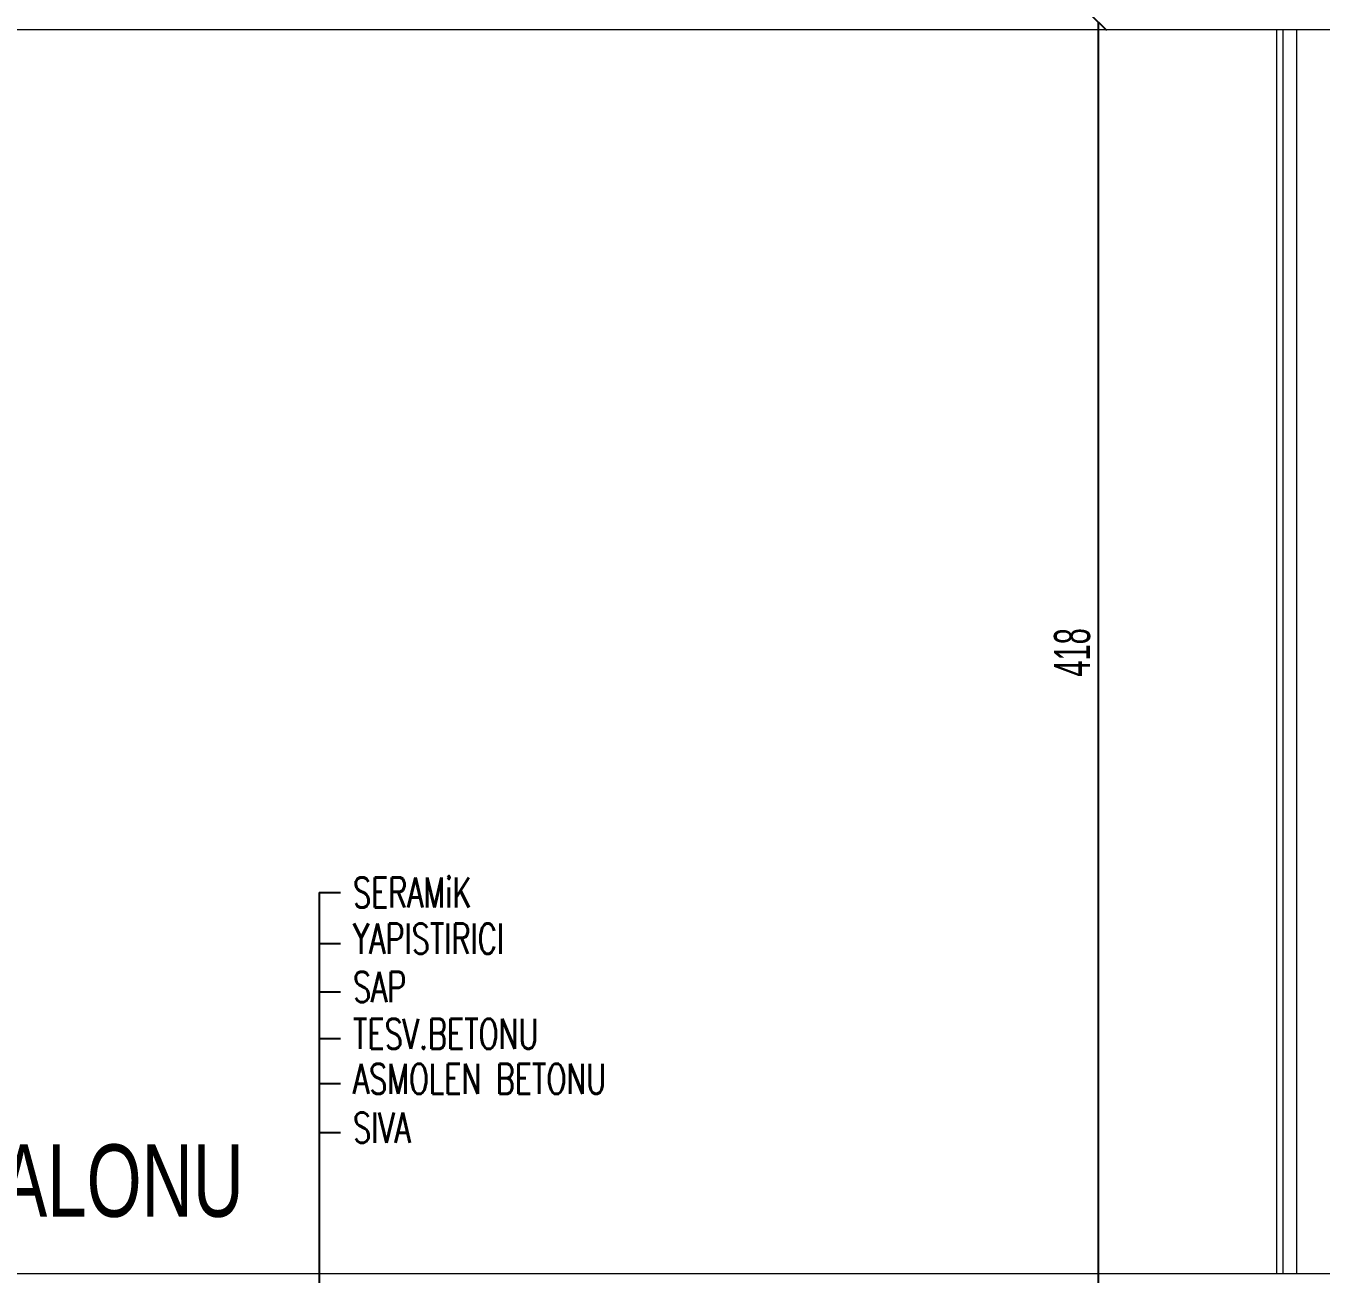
# Model space of a CAD drawing. Header units: inches. Extents: x -7543 to -822, y 102837 to 190349.
# Drawn here: x -828.569 to -828.4831, y 102836.7085 to 102836.7912 of the extents above; entities that cross this region are included whole.
import ezdxf

# ---------------------------------------------------------------- set-up
doc = ezdxf.new("R2010")
doc.units = ezdxf.units.IN
doc.header["$MEASUREMENT"] = 0
doc.layers.get('0').update_dxf_attribs({"lineweight": 25})
for name, color, linetype, lineweight in [('ICOL', 55, 'Continuous', 25), ('SIVA', 150, 'Continuous', 15), ('YAZI', 7, 'Continuous', 25)]:
    doc.layers.add(name, color=color, linetype=linetype, lineweight=lineweight)
doc.layers.add('KAPI', color=7, linetype='Continuous', lineweight=18, true_color=0xffb360)
doc.styles.add('arıal', font='arial.ttf', dxfattribs={"width": 0.7})
doc.styles.add('KAPı-PEN', font='simplex.shx', dxfattribs={"width": 0.7, "height": 10})
doc.styles.add('OLCU', font='tromand.shx', dxfattribs={"width": 0.6, "height": 12})

# ---------------------------------------------------------------- blocks, each defined once
blk = doc.blocks.new('_Oblique')
at = {"color": 0, "linetype": 'ByBlock', "lineweight": -2}
blk.add_line((-0.5, -0.5), (0.5, 0.5), dxfattribs=at)

msp = doc.modelspace()

# ---------------------------------------------------------------- linework, layer by layer
at = {"layer": 'ICOL'}
msp.add_line((-828.497869, 102836.791485), (-828.497869, 102836.707885), dxfattribs=at)
at = {"layer": 'KAPI'}
for p, q in [((-828.486018, 102836.708485), (-828.486018, 102836.790985)), ((-828.485605, 102836.708485), (-828.485605, 102836.790985)), ((-828.484699, 102836.708485), (-828.484699, 102836.790985))]:
    msp.add_line(p, q, dxfattribs=at)
at = {"layer": 'SIVA'}
for p, q in [((-828.480018, 102836.790985), (-828.634089, 102836.790985)), ((-828.634089, 102836.708485), (-828.480018, 102836.708485))]:
    msp.add_line(p, q, dxfattribs=at)
at = {"layer": 'YAZI'}
for p, q in [((-828.54956, 102836.733767), (-828.548156, 102836.733767)), ((-828.54956, 102836.733767), (-828.54956, 102836.707027)), ((-828.54956, 102836.730389), (-828.548156, 102836.730389)), ((-828.54956, 102836.727184), (-828.548156, 102836.727184)), ((-828.54956, 102836.724071), (-828.548156, 102836.724071)), ((-828.54956, 102836.721087), (-828.548156, 102836.721087)), ((-828.54956, 102836.717854), (-828.548156, 102836.717854))]:
    msp.add_line(p, q, dxfattribs=at)

# ---------------------------------------------------------------- block references
at = {"layer": 'ICOL', "xscale": 0.001080000001820736, "yscale": 0.001080000001820736, "zscale": 0.001080000001820736}
for rotation in [90, 270]:
    msp.add_blockref('_Oblique', (-828.497869, 102836.791485), dxfattribs=dict(at, rotation=rotation))

# ---------------------------------------------------------------- texts
at = {"layer": 'ICOL', "insert": (-828.499597, 102836.749685), "char_height": 0.0024, "attachment_point": 5, "rotation": 90, "style": 'OLCU'}
msp.add_mtext('\\A1;418', dxfattribs=at)
at = {"layer": 'YAZI', "width": 0.7}
for s, height, style, p in [('SERAMiK', 0.002, 'KAPı-PEN', (-828.547326, 102836.732759)), ('YAPISTIRICI', 0.002, 'KAPı-PEN', (-828.547326, 102836.729701)), ('SAP', 0.002, 'KAPı-PEN', (-828.547326, 102836.726497)), ('TESV.BETONU', 0.002, 'KAPı-PEN', (-828.547326, 102836.723384)), ('ASMOLEN BETONU', 0.002, 'KAPı-PEN', (-828.547326, 102836.720399)), ('SIVA', 0.002, 'KAPı-PEN', (-828.547326, 102836.717166)), ('DÜĞÜN SALONU', 0.0048, 'arıal', (-828.592384, 102836.712254))]:
    msp.add_text(s, height=height, dxfattribs=dict(at, style=style)).set_placement(p)

doc.saveas('drawing.dxf')
